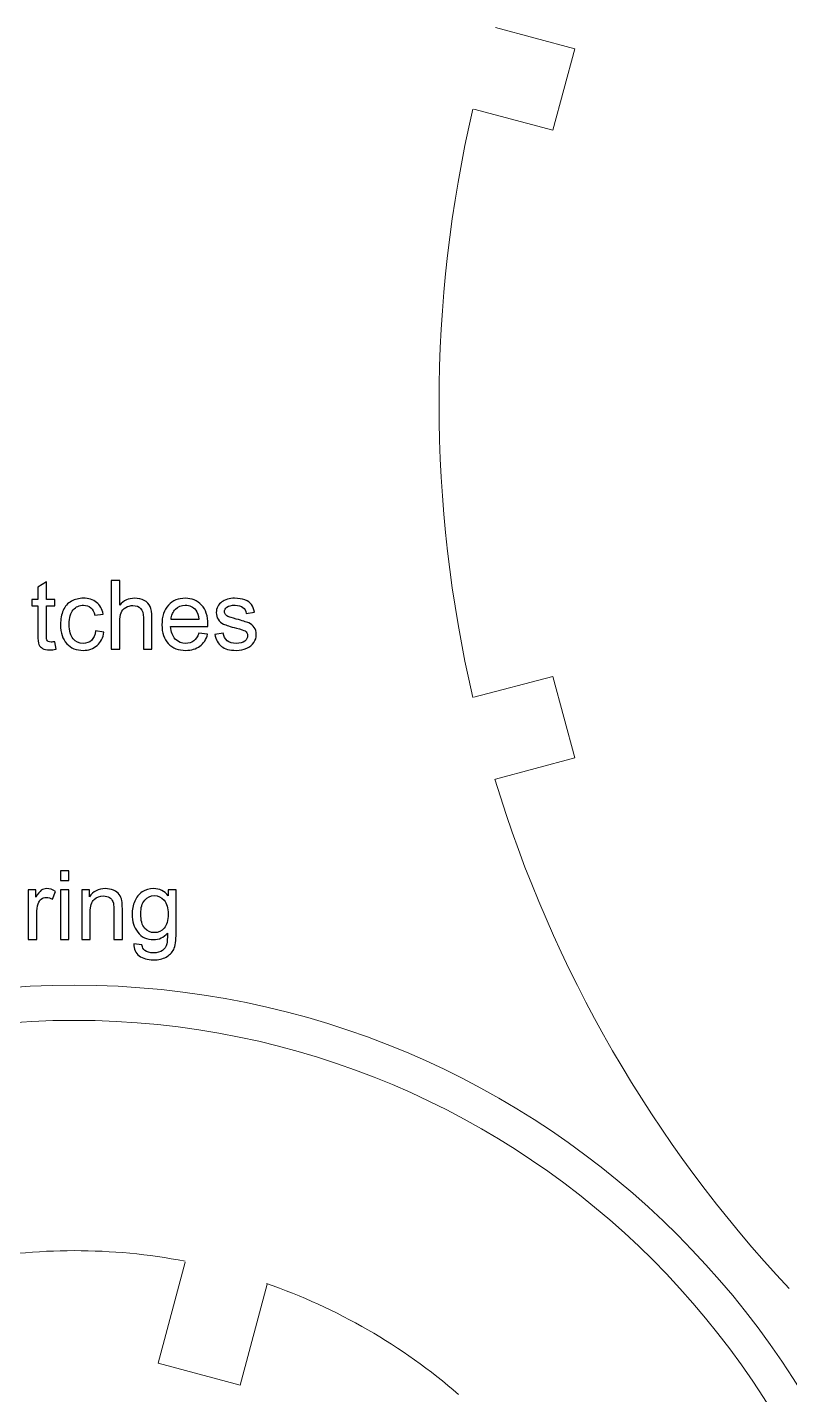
# Model space of a CAD drawing. Header units: centimetres. Extents: x -233 to -82, y 123 to 153.
# Drawn here: x -158.76 to -155.97, y 143.86 to 148.88 of the extents above; entities that cross this region are included whole.
import ezdxf

# ---------------------------------------------------------------- set-up
doc = ezdxf.new("R2010")
doc.units = ezdxf.units.CM
doc.header["$MEASUREMENT"] = 0
doc.layers.add('layer 1', color=7, linetype='Continuous')

msp = doc.modelspace()

# ---------------------------------------------------------------- linework, layer by layer
at = {"layer": 'layer 1', "color": 1, "lineweight": 9}
for points, knots in [([(-157.0446, 148.87731), (-157.0446, 148.87731), (-156.75459, 148.79899), (-156.75459, 148.79899), (-156.75459, 148.79899), (-156.75459, 148.79899), (-156.83505, 148.50054), (-156.83505, 148.50054), (-156.83505, 148.50054), (-156.83505, 148.50054), (-157.125, 148.57674), (-157.125, 148.57674)], [0, 0, 0, 0, 0.25, 0.25, 0.25, 0.25, 0.5, 0.5, 0.5, 0.5, 1, 1, 1, 1]), ([(-157.12501, 146.41985), (-157.12501, 146.41985), (-156.83503, 146.49605), (-156.83503, 146.49605), (-156.83503, 146.49605), (-156.83503, 146.49605), (-156.7546, 146.19757), (-156.7546, 146.19757), (-156.7546, 146.19757), (-156.7546, 146.19757), (-157.04462, 146.11928), (-157.04462, 146.11928)], [0, 0, 0, 0, 0.25, 0.25, 0.25, 0.25, 0.5, 0.5, 0.5, 0.5, 1, 1, 1, 1]), ([(-161.71951, 142.23415), (-161.71951, 140.50578), (-160.31839, 139.10465), (-158.59002, 139.10465), (-158.59002, 139.10465), (-156.86166, 139.10465), (-155.46054, 140.50578), (-155.46054, 142.23415), (-155.46054, 142.23415), (-155.46054, 143.96251), (-156.86166, 145.36364), (-158.59002, 145.36364), (-158.59002, 145.36364), (-160.31839, 145.36364), (-161.71951, 143.96251), (-161.71951, 142.23415)], [0, 0, 0, 0, 0.2, 0.2, 0.2, 0.2, 0.4, 0.4, 0.4, 0.4, 0.6, 0.6, 0.6, 0.6, 1, 1, 1, 1]), ([(-161.59039, 142.23415), (-161.59039, 140.57708), (-160.24709, 139.23377), (-158.59002, 139.23377), (-158.59002, 139.23377), (-156.93299, 139.23377), (-155.58965, 140.57708), (-155.58965, 142.23415), (-155.58965, 142.23415), (-155.58965, 143.89121), (-156.93299, 145.23456), (-158.59002, 145.23456), (-158.59002, 145.23456), (-160.24709, 145.23456), (-161.59039, 143.89121), (-161.59039, 142.23415)], [0, 0, 0, 0, 0.2, 0.2, 0.2, 0.2, 0.4, 0.4, 0.4, 0.4, 0.6, 0.6, 0.6, 0.6, 1, 1, 1, 1]), ([(-157.88195, 144.2672), (-157.88195, 144.2672), (-157.98144, 143.89678), (-157.98144, 143.89678), (-157.98144, 143.89678), (-157.98144, 143.89678), (-158.28204, 143.97725), (-158.28204, 143.97725), (-158.28204, 143.97725), (-158.28204, 143.97725), (-158.18256, 144.34767), (-158.18256, 144.34767)], [0, 0, 0, 0, 0.25, 0.25, 0.25, 0.25, 0.5, 0.5, 0.5, 0.5, 1, 1, 1, 1])]:
    msp.add_open_spline(points, degree=3, knots=knots, dxfattribs=at)
for points in [[(-157.12784, 148.57741), (-157.2934, 147.86755), (-157.2934, 147.12908), (-157.12784, 146.41922)], [(-157.0476, 146.11964), (-156.83608, 145.4221), (-156.46687, 144.78255), (-155.96857, 144.25056)], [(-158.1832, 144.35126), (-158.45162, 144.4028), (-158.72739, 144.4028), (-158.99582, 144.35112)], [(-157.1806, 143.86268), (-157.38743, 144.04168), (-157.62648, 144.17975), (-157.88489, 144.26947)]]:
    msp.add_open_spline(points, degree=3, dxfattribs=at)
at = {"layer": 'layer 1'}
for points, knots in [([(-158.6606, 146.62365), (-158.6606, 146.62365), (-158.6562, 146.59625), (-158.6562, 146.59625), (-158.6562, 146.59625), (-158.6649, 146.59445), (-158.6727, 146.59355), (-158.6796, 146.59355), (-158.6796, 146.59355), (-158.6909, 146.59355), (-158.6996, 146.59535), (-158.7058, 146.59895), (-158.7058, 146.59895), (-158.712, 146.60245), (-158.7164, 146.60715), (-158.7189, 146.61295), (-158.7189, 146.61295), (-158.7214, 146.61875), (-158.7227, 146.63095), (-158.7227, 146.64955), (-158.7227, 146.64955), (-158.7227, 146.64955), (-158.7227, 146.75475), (-158.7227, 146.75475), (-158.7227, 146.75475), (-158.7227, 146.75475), (-158.7454, 146.75475), (-158.7454, 146.75475), (-158.7454, 146.75475), (-158.7454, 146.75475), (-158.7454, 146.77885), (-158.7454, 146.77885), (-158.7454, 146.77885), (-158.7454, 146.77885), (-158.7227, 146.77885), (-158.7227, 146.77885), (-158.7227, 146.77885), (-158.7227, 146.77885), (-158.7227, 146.82415), (-158.7227, 146.82415), (-158.7227, 146.82415), (-158.7227, 146.82415), (-158.6918, 146.84275), (-158.6918, 146.84275), (-158.6918, 146.84275), (-158.6918, 146.84275), (-158.6918, 146.77885), (-158.6918, 146.77885), (-158.6918, 146.77885), (-158.6918, 146.77885), (-158.6606, 146.77885), (-158.6606, 146.77885), (-158.6606, 146.77885), (-158.6606, 146.77885), (-158.6606, 146.75475), (-158.6606, 146.75475), (-158.6606, 146.75475), (-158.6606, 146.75475), (-158.6918, 146.75475), (-158.6918, 146.75475), (-158.6918, 146.75475), (-158.6918, 146.75475), (-158.6918, 146.64775), (-158.6918, 146.64775), (-158.6918, 146.64775), (-158.6918, 146.63895), (-158.6913, 146.63325), (-158.6902, 146.63075), (-158.6902, 146.63075), (-158.6891, 146.62825), (-158.6873, 146.62625), (-158.6848, 146.62475), (-158.6848, 146.62475), (-158.6823, 146.62325), (-158.6788, 146.62245), (-158.6743, 146.62245), (-158.6743, 146.62245), (-158.6708, 146.62245), (-158.6663, 146.62285), (-158.6606, 146.62365)], [0, 0, 0, 0, 0.047619, 0.047619, 0.047619, 0.047619, 0.0952381, 0.0952381, 0.0952381, 0.0952381, 0.1428571, 0.1428571, 0.1428571, 0.1428571, 0.1904762, 0.1904762, 0.1904762, 0.1904762, 0.2380952, 0.2380952, 0.2380952, 0.2380952, 0.2857143, 0.2857143, 0.2857143, 0.2857143, 0.3333333, 0.3333333, 0.3333333, 0.3333333, 0.3809524, 0.3809524, 0.3809524, 0.3809524, 0.4285714, 0.4285714, 0.4285714, 0.4285714, 0.4761905, 0.4761905, 0.4761905, 0.4761905, 0.5238095, 0.5238095, 0.5238095, 0.5238095, 0.5714286, 0.5714286, 0.5714286, 0.5714286, 0.6190476, 0.6190476, 0.6190476, 0.6190476, 0.6666667, 0.6666667, 0.6666667, 0.6666667, 0.7142857, 0.7142857, 0.7142857, 0.7142857, 0.7619048, 0.7619048, 0.7619048, 0.7619048, 0.8095238, 0.8095238, 0.8095238, 0.8095238, 0.8571429, 0.8571429, 0.8571429, 0.8571429, 0.9047619, 0.9047619, 0.9047619, 0.9047619, 1, 1, 1, 1]), ([(-158.4539, 146.59595), (-158.4539, 146.59595), (-158.4539, 146.84845), (-158.4539, 146.84845), (-158.4539, 146.84845), (-158.4539, 146.84845), (-158.4229, 146.84845), (-158.4229, 146.84845), (-158.4229, 146.84845), (-158.4229, 146.84845), (-158.4229, 146.75785), (-158.4229, 146.75785), (-158.4229, 146.75785), (-158.4084, 146.77465), (-158.3902, 146.78305), (-158.3682, 146.78305), (-158.3682, 146.78305), (-158.3546, 146.78305), (-158.3428, 146.78035), (-158.3328, 146.77505), (-158.3328, 146.77505), (-158.3229, 146.76965), (-158.3157, 146.76225), (-158.3114, 146.75285), (-158.3114, 146.75285), (-158.3071, 146.74345), (-158.3049, 146.72975), (-158.3049, 146.71185), (-158.3049, 146.71185), (-158.3049, 146.71185), (-158.3049, 146.59595), (-158.3049, 146.59595), (-158.3049, 146.59595), (-158.3049, 146.59595), (-158.336, 146.59595), (-158.336, 146.59595), (-158.336, 146.59595), (-158.336, 146.59595), (-158.336, 146.71185), (-158.336, 146.71185), (-158.336, 146.71185), (-158.336, 146.72735), (-158.3393, 146.73865), (-158.346, 146.74575), (-158.346, 146.74575), (-158.3527, 146.75285), (-158.3622, 146.75635), (-158.3745, 146.75635), (-158.3745, 146.75635), (-158.3837, 146.75635), (-158.3923, 146.75395), (-158.4004, 146.74925), (-158.4004, 146.74925), (-158.4085, 146.74445), (-158.4143, 146.73795), (-158.4177, 146.72985), (-158.4177, 146.72985), (-158.4212, 146.72165), (-158.4229, 146.71035), (-158.4229, 146.69605), (-158.4229, 146.69605), (-158.4229, 146.69605), (-158.4229, 146.59595), (-158.4229, 146.59595), (-158.4229, 146.59595), (-158.4229, 146.59595), (-158.4539, 146.59595), (-158.4539, 146.59595)], [0, 0, 0, 0, 0.0555556, 0.0555556, 0.0555556, 0.0555556, 0.1111111, 0.1111111, 0.1111111, 0.1111111, 0.1666667, 0.1666667, 0.1666667, 0.1666667, 0.2222222, 0.2222222, 0.2222222, 0.2222222, 0.2777778, 0.2777778, 0.2777778, 0.2777778, 0.3333333, 0.3333333, 0.3333333, 0.3333333, 0.3888889, 0.3888889, 0.3888889, 0.3888889, 0.4444444, 0.4444444, 0.4444444, 0.4444444, 0.5, 0.5, 0.5, 0.5, 0.5555556, 0.5555556, 0.5555556, 0.5555556, 0.6111111, 0.6111111, 0.6111111, 0.6111111, 0.6666667, 0.6666667, 0.6666667, 0.6666667, 0.7222222, 0.7222222, 0.7222222, 0.7222222, 0.7777778, 0.7777778, 0.7777778, 0.7777778, 0.8333333, 0.8333333, 0.8333333, 0.8333333, 0.8888889, 0.8888889, 0.8888889, 0.8888889, 1, 1, 1, 1]), ([(-158.511, 146.66295), (-158.511, 146.66295), (-158.4805, 146.65895), (-158.4805, 146.65895), (-158.4805, 146.65895), (-158.4838, 146.63795), (-158.4923, 146.62155), (-158.506, 146.60965), (-158.506, 146.60965), (-158.5197, 146.59775), (-158.5366, 146.59185), (-158.5566, 146.59185), (-158.5566, 146.59185), (-158.5817, 146.59185), (-158.6018, 146.60005), (-158.617, 146.61645), (-158.617, 146.61645), (-158.6322, 146.63275), (-158.6398, 146.65625), (-158.6398, 146.68675), (-158.6398, 146.68675), (-158.6398, 146.70645), (-158.6365, 146.72375), (-158.63, 146.73855), (-158.63, 146.73855), (-158.6235, 146.75335), (-158.6135, 146.76445), (-158.6001, 146.77195), (-158.6001, 146.77195), (-158.5867, 146.77935), (-158.5721, 146.78305), (-158.5564, 146.78305), (-158.5564, 146.78305), (-158.5365, 146.78305), (-158.5203, 146.77805), (-158.5077, 146.76795), (-158.5077, 146.76795), (-158.4951, 146.75785), (-158.487, 146.74365), (-158.4834, 146.72515), (-158.4834, 146.72515), (-158.4834, 146.72515), (-158.5136, 146.72045), (-158.5136, 146.72045), (-158.5136, 146.72045), (-158.5165, 146.73275), (-158.5215, 146.74205), (-158.5288, 146.74825), (-158.5288, 146.74825), (-158.5361, 146.75445), (-158.5449, 146.75755), (-158.5552, 146.75755), (-158.5552, 146.75755), (-158.5709, 146.75755), (-158.5836, 146.75195), (-158.5933, 146.74075), (-158.5933, 146.74075), (-158.6031, 146.72955), (-158.608, 146.71185), (-158.608, 146.68755), (-158.608, 146.68755), (-158.608, 146.66305), (-158.6033, 146.64515), (-158.5938, 146.63405), (-158.5938, 146.63405), (-158.5844, 146.62295), (-158.5721, 146.61735), (-158.557, 146.61735), (-158.557, 146.61735), (-158.5448, 146.61735), (-158.5346, 146.62105), (-158.5264, 146.62855), (-158.5264, 146.62855), (-158.5183, 146.63605), (-158.5131, 146.64745), (-158.511, 146.66295)], [0, 0, 0, 0, 0.05, 0.05, 0.05, 0.05, 0.1, 0.1, 0.1, 0.1, 0.15, 0.15, 0.15, 0.15, 0.2, 0.2, 0.2, 0.2, 0.25, 0.25, 0.25, 0.25, 0.3, 0.3, 0.3, 0.3, 0.35, 0.35, 0.35, 0.35, 0.4, 0.4, 0.4, 0.4, 0.45, 0.45, 0.45, 0.45, 0.5, 0.5, 0.5, 0.5, 0.55, 0.55, 0.55, 0.55, 0.6, 0.6, 0.6, 0.6, 0.65, 0.65, 0.65, 0.65, 0.7, 0.7, 0.7, 0.7, 0.75, 0.75, 0.75, 0.75, 0.8, 0.8, 0.8, 0.8, 0.85, 0.85, 0.85, 0.85, 0.9, 0.9, 0.9, 0.9, 1, 1, 1, 1]), ([(-158.1325, 146.65485), (-158.1325, 146.65485), (-158.1005, 146.65085), (-158.1005, 146.65085), (-158.1005, 146.65085), (-158.1056, 146.63215), (-158.1149, 146.61765), (-158.1286, 146.60735), (-158.1286, 146.60735), (-158.1423, 146.59705), (-158.1597, 146.59185), (-158.1809, 146.59185), (-158.1809, 146.59185), (-158.2077, 146.59185), (-158.2289, 146.60005), (-158.2446, 146.61655), (-158.2446, 146.61655), (-158.2603, 146.63305), (-158.2681, 146.65615), (-158.2681, 146.68585), (-158.2681, 146.68585), (-158.2681, 146.71665), (-158.2602, 146.74055), (-158.2443, 146.75755), (-158.2443, 146.75755), (-158.2284, 146.77455), (-158.2079, 146.78305), (-158.1826, 146.78305), (-158.1826, 146.78305), (-158.1582, 146.78305), (-158.1382, 146.77475), (-158.1227, 146.75805), (-158.1227, 146.75805), (-158.1072, 146.74135), (-158.0994, 146.71795), (-158.0994, 146.68775), (-158.0994, 146.68775), (-158.0994, 146.68595), (-158.0995, 146.68315), (-158.0996, 146.67945), (-158.0996, 146.67945), (-158.0996, 146.67945), (-158.236, 146.67945), (-158.236, 146.67945), (-158.236, 146.67945), (-158.2349, 146.65935), (-158.2292, 146.64405), (-158.219, 146.63335), (-158.219, 146.63335), (-158.2088, 146.62265), (-158.196, 146.61735), (-158.1807, 146.61735), (-158.1807, 146.61735), (-158.1694, 146.61735), (-158.1597, 146.62035), (-158.1516, 146.62635), (-158.1516, 146.62635), (-158.1436, 146.63225), (-158.1372, 146.64175), (-158.1325, 146.65485)], [0, 0, 0, 0, 0.0625, 0.0625, 0.0625, 0.0625, 0.125, 0.125, 0.125, 0.125, 0.1875, 0.1875, 0.1875, 0.1875, 0.25, 0.25, 0.25, 0.25, 0.3125, 0.3125, 0.3125, 0.3125, 0.375, 0.375, 0.375, 0.375, 0.4375, 0.4375, 0.4375, 0.4375, 0.5, 0.5, 0.5, 0.5, 0.5625, 0.5625, 0.5625, 0.5625, 0.625, 0.625, 0.625, 0.625, 0.6875, 0.6875, 0.6875, 0.6875, 0.75, 0.75, 0.75, 0.75, 0.8125, 0.8125, 0.8125, 0.8125, 0.875, 0.875, 0.875, 0.875, 1, 1, 1, 1]), ([(-158.0739, 146.65055), (-158.0739, 146.65055), (-158.0433, 146.65535), (-158.0433, 146.65535), (-158.0433, 146.65535), (-158.0416, 146.64305), (-158.0368, 146.63365), (-158.0289, 146.62715), (-158.0289, 146.62715), (-158.021, 146.62065), (-158.01, 146.61735), (-157.9959, 146.61735), (-157.9959, 146.61735), (-157.9817, 146.61735), (-157.9711, 146.62025), (-157.9642, 146.62605), (-157.9642, 146.62605), (-157.9573, 146.63185), (-157.9539, 146.63865), (-157.9539, 146.64645), (-157.9539, 146.64645), (-157.9539, 146.65345), (-157.9569, 146.65895), (-157.963, 146.66295), (-157.963, 146.66295), (-157.9673, 146.66565), (-157.9778, 146.66915), (-157.9947, 146.67345), (-157.9947, 146.67345), (-158.0174, 146.67915), (-158.0332, 146.68415), (-158.042, 146.68835), (-158.042, 146.68835), (-158.0508, 146.69255), (-158.0575, 146.69835), (-158.062, 146.70575), (-158.062, 146.70575), (-158.0665, 146.71315), (-158.0688, 146.72135), (-158.0688, 146.73035), (-158.0688, 146.73035), (-158.0688, 146.73845), (-158.0669, 146.74605), (-158.0632, 146.75295), (-158.0632, 146.75295), (-158.0595, 146.75985), (-158.0544, 146.76565), (-158.0479, 146.77025), (-158.0479, 146.77025), (-158.0431, 146.77385), (-158.0365, 146.77685), (-158.0282, 146.77935), (-158.0282, 146.77935), (-158.0199, 146.78185), (-158.0109, 146.78305), (-158.0014, 146.78305), (-158.0014, 146.78305), (-157.9871, 146.78305), (-157.9745, 146.78095), (-157.9636, 146.77685), (-157.9636, 146.77685), (-157.9527, 146.77275), (-157.9447, 146.76715), (-157.9395, 146.76005), (-157.9395, 146.76005), (-157.9344, 146.75295), (-157.9308, 146.74355), (-157.9289, 146.73165), (-157.9289, 146.73165), (-157.9289, 146.73165), (-157.9592, 146.72755), (-157.9592, 146.72755), (-157.9592, 146.72755), (-157.9606, 146.73695), (-157.9646, 146.74435), (-157.9712, 146.74965), (-157.9712, 146.74965), (-157.9778, 146.75495), (-157.9871, 146.75755), (-157.9992, 146.75755), (-157.9992, 146.75755), (-158.0134, 146.75755), (-158.0235, 146.75525), (-158.0296, 146.75055), (-158.0296, 146.75055), (-158.0357, 146.74585), (-158.0388, 146.74025), (-158.0388, 146.73395), (-158.0388, 146.73395), (-158.0388, 146.72985), (-158.0375, 146.72625), (-158.035, 146.72305), (-158.035, 146.72305), (-158.0325, 146.71975), (-158.0285, 146.71695), (-158.0231, 146.71485), (-158.0231, 146.71485), (-158.02, 146.71365), (-158.0109, 146.71095), (-157.9957, 146.70685), (-157.9957, 146.70685), (-157.9738, 146.70095), (-157.9585, 146.69625), (-157.9498, 146.69255), (-157.9498, 146.69255), (-157.9411, 146.68885), (-157.9343, 146.68335), (-157.9294, 146.67625), (-157.9294, 146.67625), (-157.9245, 146.66915), (-157.922, 146.66025), (-157.922, 146.64965), (-157.922, 146.64965), (-157.922, 146.63935), (-157.925, 146.62965), (-157.931, 146.62055), (-157.931, 146.62055), (-157.9371, 146.61145), (-157.9458, 146.60435), (-157.9571, 146.59935), (-157.9571, 146.59935), (-157.9685, 146.59435), (-157.9814, 146.59185), (-157.9957, 146.59185), (-157.9957, 146.59185), (-158.0195, 146.59185), (-158.0376, 146.59675), (-158.0501, 146.60665), (-158.0501, 146.60665), (-158.0626, 146.61655), (-158.0705, 146.63115), (-158.0739, 146.65055)], [0, 0, 0, 0, 0.0294118, 0.0294118, 0.0294118, 0.0294118, 0.0588235, 0.0588235, 0.0588235, 0.0588235, 0.0882353, 0.0882353, 0.0882353, 0.0882353, 0.1176471, 0.1176471, 0.1176471, 0.1176471, 0.1470588, 0.1470588, 0.1470588, 0.1470588, 0.1764706, 0.1764706, 0.1764706, 0.1764706, 0.2058824, 0.2058824, 0.2058824, 0.2058824, 0.2352941, 0.2352941, 0.2352941, 0.2352941, 0.2647059, 0.2647059, 0.2647059, 0.2647059, 0.2941176, 0.2941176, 0.2941176, 0.2941176, 0.3235294, 0.3235294, 0.3235294, 0.3235294, 0.3529412, 0.3529412, 0.3529412, 0.3529412, 0.3823529, 0.3823529, 0.3823529, 0.3823529, 0.4117647, 0.4117647, 0.4117647, 0.4117647, 0.4411765, 0.4411765, 0.4411765, 0.4411765, 0.4705882, 0.4705882, 0.4705882, 0.4705882, 0.5, 0.5, 0.5, 0.5, 0.5294118, 0.5294118, 0.5294118, 0.5294118, 0.5588235, 0.5588235, 0.5588235, 0.5588235, 0.5882353, 0.5882353, 0.5882353, 0.5882353, 0.6176471, 0.6176471, 0.6176471, 0.6176471, 0.6470588, 0.6470588, 0.6470588, 0.6470588, 0.6764706, 0.6764706, 0.6764706, 0.6764706, 0.7058824, 0.7058824, 0.7058824, 0.7058824, 0.7352941, 0.7352941, 0.7352941, 0.7352941, 0.7647059, 0.7647059, 0.7647059, 0.7647059, 0.7941176, 0.7941176, 0.7941176, 0.7941176, 0.8235294, 0.8235294, 0.8235294, 0.8235294, 0.8529412, 0.8529412, 0.8529412, 0.8529412, 0.8823529, 0.8823529, 0.8823529, 0.8823529, 0.9117647, 0.9117647, 0.9117647, 0.9117647, 0.9411765, 0.9411765, 0.9411765, 0.9411765, 1, 1, 1, 1]), ([(-158.2343, 146.70495), (-158.2343, 146.70495), (-158.1322, 146.70495), (-158.1322, 146.70495), (-158.1322, 146.70495), (-158.1335, 146.72035), (-158.1374, 146.73195), (-158.1439, 146.73965), (-158.1439, 146.73965), (-158.1538, 146.75155), (-158.1666, 146.75755), (-158.1823, 146.75755), (-158.1823, 146.75755), (-158.1966, 146.75755), (-158.2085, 146.75275), (-158.2182, 146.74325), (-158.2182, 146.74325), (-158.2279, 146.73375), (-158.2333, 146.72095), (-158.2343, 146.70495)], [0, 0, 0, 0, 0.1666667, 0.1666667, 0.1666667, 0.1666667, 0.3333333, 0.3333333, 0.3333333, 0.3333333, 0.5, 0.5, 0.5, 0.5, 0.6666667, 0.6666667, 0.6666667, 0.6666667, 1, 1, 1, 1]), ([(-158.64004, 145.7477), (-158.64004, 145.7477), (-158.64004, 145.7833), (-158.64004, 145.7833), (-158.64004, 145.7833), (-158.64004, 145.7833), (-158.60904, 145.7833), (-158.60904, 145.7833), (-158.60904, 145.7833), (-158.60904, 145.7833), (-158.60904, 145.7477), (-158.60904, 145.7477), (-158.60904, 145.7477), (-158.60904, 145.7477), (-158.64004, 145.7477), (-158.64004, 145.7477)], [0, 0, 0, 0, 0.2, 0.2, 0.2, 0.2, 0.4, 0.4, 0.4, 0.4, 0.6, 0.6, 0.6, 0.6, 1, 1, 1, 1]), ([(-158.75804, 145.5308), (-158.75804, 145.5308), (-158.75804, 145.7137), (-158.75804, 145.7137), (-158.75804, 145.7137), (-158.75804, 145.7137), (-158.73014, 145.7137), (-158.73014, 145.7137), (-158.73014, 145.7137), (-158.73014, 145.7137), (-158.73014, 145.686), (-158.73014, 145.686), (-158.73014, 145.686), (-158.72304, 145.699), (-158.71644, 145.7076), (-158.71034, 145.7117), (-158.71034, 145.7117), (-158.70434, 145.7158), (-158.69774, 145.7179), (-158.69054, 145.7179), (-158.69054, 145.7179), (-158.68004, 145.7179), (-158.66944, 145.7146), (-158.65864, 145.7079), (-158.65864, 145.7079), (-158.65864, 145.7079), (-158.66934, 145.6791), (-158.66934, 145.6791), (-158.66934, 145.6791), (-158.67684, 145.6836), (-158.68444, 145.6858), (-158.69204, 145.6858), (-158.69204, 145.6858), (-158.69884, 145.6858), (-158.70494, 145.6838), (-158.71034, 145.6797), (-158.71034, 145.6797), (-158.71574, 145.6756), (-158.71954, 145.67), (-158.72184, 145.6627), (-158.72184, 145.6627), (-158.72534, 145.6517), (-158.72704, 145.6397), (-158.72704, 145.6266), (-158.72704, 145.6266), (-158.72704, 145.6266), (-158.72704, 145.5308), (-158.72704, 145.5308), (-158.72704, 145.5308), (-158.72704, 145.5308), (-158.75804, 145.5308), (-158.75804, 145.5308)], [0, 0, 0, 0, 0.0714286, 0.0714286, 0.0714286, 0.0714286, 0.1428571, 0.1428571, 0.1428571, 0.1428571, 0.2142857, 0.2142857, 0.2142857, 0.2142857, 0.2857143, 0.2857143, 0.2857143, 0.2857143, 0.3571429, 0.3571429, 0.3571429, 0.3571429, 0.4285714, 0.4285714, 0.4285714, 0.4285714, 0.5, 0.5, 0.5, 0.5, 0.5714286, 0.5714286, 0.5714286, 0.5714286, 0.6428571, 0.6428571, 0.6428571, 0.6428571, 0.7142857, 0.7142857, 0.7142857, 0.7142857, 0.7857143, 0.7857143, 0.7857143, 0.7857143, 0.8571429, 0.8571429, 0.8571429, 0.8571429, 1, 1, 1, 1]), ([(-158.64004, 145.5308), (-158.64004, 145.5308), (-158.64004, 145.7137), (-158.64004, 145.7137), (-158.64004, 145.7137), (-158.64004, 145.7137), (-158.60904, 145.7137), (-158.60904, 145.7137), (-158.60904, 145.7137), (-158.60904, 145.7137), (-158.60904, 145.5308), (-158.60904, 145.5308), (-158.60904, 145.5308), (-158.60904, 145.5308), (-158.64004, 145.5308), (-158.64004, 145.5308)], [0, 0, 0, 0, 0.2, 0.2, 0.2, 0.2, 0.4, 0.4, 0.4, 0.4, 0.6, 0.6, 0.6, 0.6, 1, 1, 1, 1]), ([(-158.56174, 145.5308), (-158.56174, 145.5308), (-158.56174, 145.7137), (-158.56174, 145.7137), (-158.56174, 145.7137), (-158.56174, 145.7137), (-158.53384, 145.7137), (-158.53384, 145.7137), (-158.53384, 145.7137), (-158.53384, 145.7137), (-158.53384, 145.6877), (-158.53384, 145.6877), (-158.53384, 145.6877), (-158.52044, 145.7078), (-158.50104, 145.7179), (-158.47564, 145.7179), (-158.47564, 145.7179), (-158.46464, 145.7179), (-158.45454, 145.7159), (-158.44524, 145.712), (-158.44524, 145.712), (-158.43594, 145.708), (-158.42904, 145.7028), (-158.42444, 145.6964), (-158.42444, 145.6964), (-158.41994, 145.6899), (-158.41674, 145.6823), (-158.41484, 145.6734), (-158.41484, 145.6734), (-158.41374, 145.6677), (-158.41314, 145.6576), (-158.41314, 145.6433), (-158.41314, 145.6433), (-158.41314, 145.6433), (-158.41314, 145.5308), (-158.41314, 145.5308), (-158.41314, 145.5308), (-158.41314, 145.5308), (-158.44414, 145.5308), (-158.44414, 145.5308), (-158.44414, 145.5308), (-158.44414, 145.5308), (-158.44414, 145.6421), (-158.44414, 145.6421), (-158.44414, 145.6421), (-158.44414, 145.6547), (-158.44534, 145.6641), (-158.44774, 145.6704), (-158.44774, 145.6704), (-158.45014, 145.6767), (-158.45444, 145.6817), (-158.46054, 145.6854), (-158.46054, 145.6854), (-158.46674, 145.6891), (-158.47394, 145.691), (-158.48224, 145.691), (-158.48224, 145.691), (-158.49544, 145.691), (-158.50684, 145.6868), (-158.51634, 145.6784), (-158.51634, 145.6784), (-158.52594, 145.67), (-158.53074, 145.6541), (-158.53074, 145.6307), (-158.53074, 145.6307), (-158.53074, 145.6307), (-158.53074, 145.5308), (-158.53074, 145.5308), (-158.53074, 145.5308), (-158.53074, 145.5308), (-158.56174, 145.5308), (-158.56174, 145.5308)], [0, 0, 0, 0, 0.0526316, 0.0526316, 0.0526316, 0.0526316, 0.1052632, 0.1052632, 0.1052632, 0.1052632, 0.1578947, 0.1578947, 0.1578947, 0.1578947, 0.2105263, 0.2105263, 0.2105263, 0.2105263, 0.2631579, 0.2631579, 0.2631579, 0.2631579, 0.3157895, 0.3157895, 0.3157895, 0.3157895, 0.3684211, 0.3684211, 0.3684211, 0.3684211, 0.4210526, 0.4210526, 0.4210526, 0.4210526, 0.4736842, 0.4736842, 0.4736842, 0.4736842, 0.5263158, 0.5263158, 0.5263158, 0.5263158, 0.5789474, 0.5789474, 0.5789474, 0.5789474, 0.6315789, 0.6315789, 0.6315789, 0.6315789, 0.6842105, 0.6842105, 0.6842105, 0.6842105, 0.7368421, 0.7368421, 0.7368421, 0.7368421, 0.7894737, 0.7894737, 0.7894737, 0.7894737, 0.8421053, 0.8421053, 0.8421053, 0.8421053, 0.8947368, 0.8947368, 0.8947368, 0.8947368, 1, 1, 1, 1]), ([(-158.37124, 145.5156), (-158.37124, 145.5156), (-158.34114, 145.5112), (-158.34114, 145.5112), (-158.34114, 145.5112), (-158.33984, 145.5019), (-158.33634, 145.4951), (-158.33064, 145.4908), (-158.33064, 145.4908), (-158.32294, 145.4851), (-158.31244, 145.4822), (-158.29914, 145.4822), (-158.29914, 145.4822), (-158.28474, 145.4822), (-158.27364, 145.4851), (-158.26584, 145.4908), (-158.26584, 145.4908), (-158.25804, 145.4965), (-158.25274, 145.5046), (-158.25004, 145.515), (-158.25004, 145.515), (-158.24844, 145.5213), (-158.24764, 145.5345), (-158.24774, 145.5547), (-158.24774, 145.5547), (-158.26124, 145.5388), (-158.27814, 145.5308), (-158.29844, 145.5308), (-158.29844, 145.5308), (-158.32354, 145.5308), (-158.34304, 145.5399), (-158.35674, 145.558), (-158.35674, 145.558), (-158.37054, 145.5761), (-158.37744, 145.5979), (-158.37744, 145.6233), (-158.37744, 145.6233), (-158.37744, 145.6408), (-158.37424, 145.6569), (-158.36794, 145.6717), (-158.36794, 145.6717), (-158.36164, 145.6864), (-158.35254, 145.6978), (-158.34054, 145.7059), (-158.34054, 145.7059), (-158.32854, 145.7139), (-158.31444, 145.7179), (-158.29824, 145.7179), (-158.29824, 145.7179), (-158.27664, 145.7179), (-158.25884, 145.7092), (-158.24484, 145.6917), (-158.24484, 145.6917), (-158.24484, 145.6917), (-158.24484, 145.7137), (-158.24484, 145.7137), (-158.24484, 145.7137), (-158.24484, 145.7137), (-158.21624, 145.7137), (-158.21624, 145.7137), (-158.21624, 145.7137), (-158.21624, 145.7137), (-158.21624, 145.5556), (-158.21624, 145.5556), (-158.21624, 145.5556), (-158.21624, 145.5271), (-158.21914, 145.5069), (-158.22494, 145.495), (-158.22494, 145.495), (-158.23074, 145.4831), (-158.23994, 145.4738), (-158.25244, 145.4669), (-158.25244, 145.4669), (-158.26504, 145.46), (-158.28054, 145.4566), (-158.29894, 145.4566), (-158.29894, 145.4566), (-158.32074, 145.4566), (-158.33834, 145.4615), (-158.35174, 145.4713), (-158.35174, 145.4713), (-158.36524, 145.4811), (-158.37174, 145.4959), (-158.37124, 145.5156)], [0, 0, 0, 0, 0.0454545, 0.0454545, 0.0454545, 0.0454545, 0.0909091, 0.0909091, 0.0909091, 0.0909091, 0.1363636, 0.1363636, 0.1363636, 0.1363636, 0.1818182, 0.1818182, 0.1818182, 0.1818182, 0.2272727, 0.2272727, 0.2272727, 0.2272727, 0.2727273, 0.2727273, 0.2727273, 0.2727273, 0.3181818, 0.3181818, 0.3181818, 0.3181818, 0.3636364, 0.3636364, 0.3636364, 0.3636364, 0.4090909, 0.4090909, 0.4090909, 0.4090909, 0.4545455, 0.4545455, 0.4545455, 0.4545455, 0.5, 0.5, 0.5, 0.5, 0.5454545, 0.5454545, 0.5454545, 0.5454545, 0.5909091, 0.5909091, 0.5909091, 0.5909091, 0.6363636, 0.6363636, 0.6363636, 0.6363636, 0.6818182, 0.6818182, 0.6818182, 0.6818182, 0.7272727, 0.7272727, 0.7272727, 0.7272727, 0.7727273, 0.7727273, 0.7727273, 0.7727273, 0.8181818, 0.8181818, 0.8181818, 0.8181818, 0.8636364, 0.8636364, 0.8636364, 0.8636364, 0.9090909, 0.9090909, 0.9090909, 0.9090909, 1, 1, 1, 1]), ([(-158.34564, 145.6255), (-158.34564, 145.6015), (-158.34084, 145.584), (-158.33134, 145.573), (-158.33134, 145.573), (-158.32184, 145.562), (-158.30984, 145.5565), (-158.29544, 145.5565), (-158.29544, 145.5565), (-158.28124, 145.5565), (-158.26934, 145.562), (-158.25964, 145.573), (-158.25964, 145.573), (-158.24994, 145.5839), (-158.24514, 145.6011), (-158.24514, 145.6245), (-158.24514, 145.6245), (-158.24514, 145.6469), (-158.25014, 145.6638), (-158.26004, 145.6752), (-158.26004, 145.6752), (-158.26994, 145.6865), (-158.28194, 145.6922), (-158.29604, 145.6922), (-158.29604, 145.6922), (-158.30974, 145.6922), (-158.32144, 145.6866), (-158.33114, 145.6754), (-158.33114, 145.6754), (-158.34084, 145.6642), (-158.34564, 145.6476), (-158.34564, 145.6255)], [0, 0, 0, 0, 0.1111111, 0.1111111, 0.1111111, 0.1111111, 0.2222222, 0.2222222, 0.2222222, 0.2222222, 0.3333333, 0.3333333, 0.3333333, 0.3333333, 0.4444444, 0.4444444, 0.4444444, 0.4444444, 0.5555556, 0.5555556, 0.5555556, 0.5555556, 0.6666667, 0.6666667, 0.6666667, 0.6666667, 0.7777778, 0.7777778, 0.7777778, 0.7777778, 1, 1, 1, 1])]:
    msp.add_open_spline(points, degree=3, knots=knots, dxfattribs=at)

doc.saveas('drawing.dxf')
